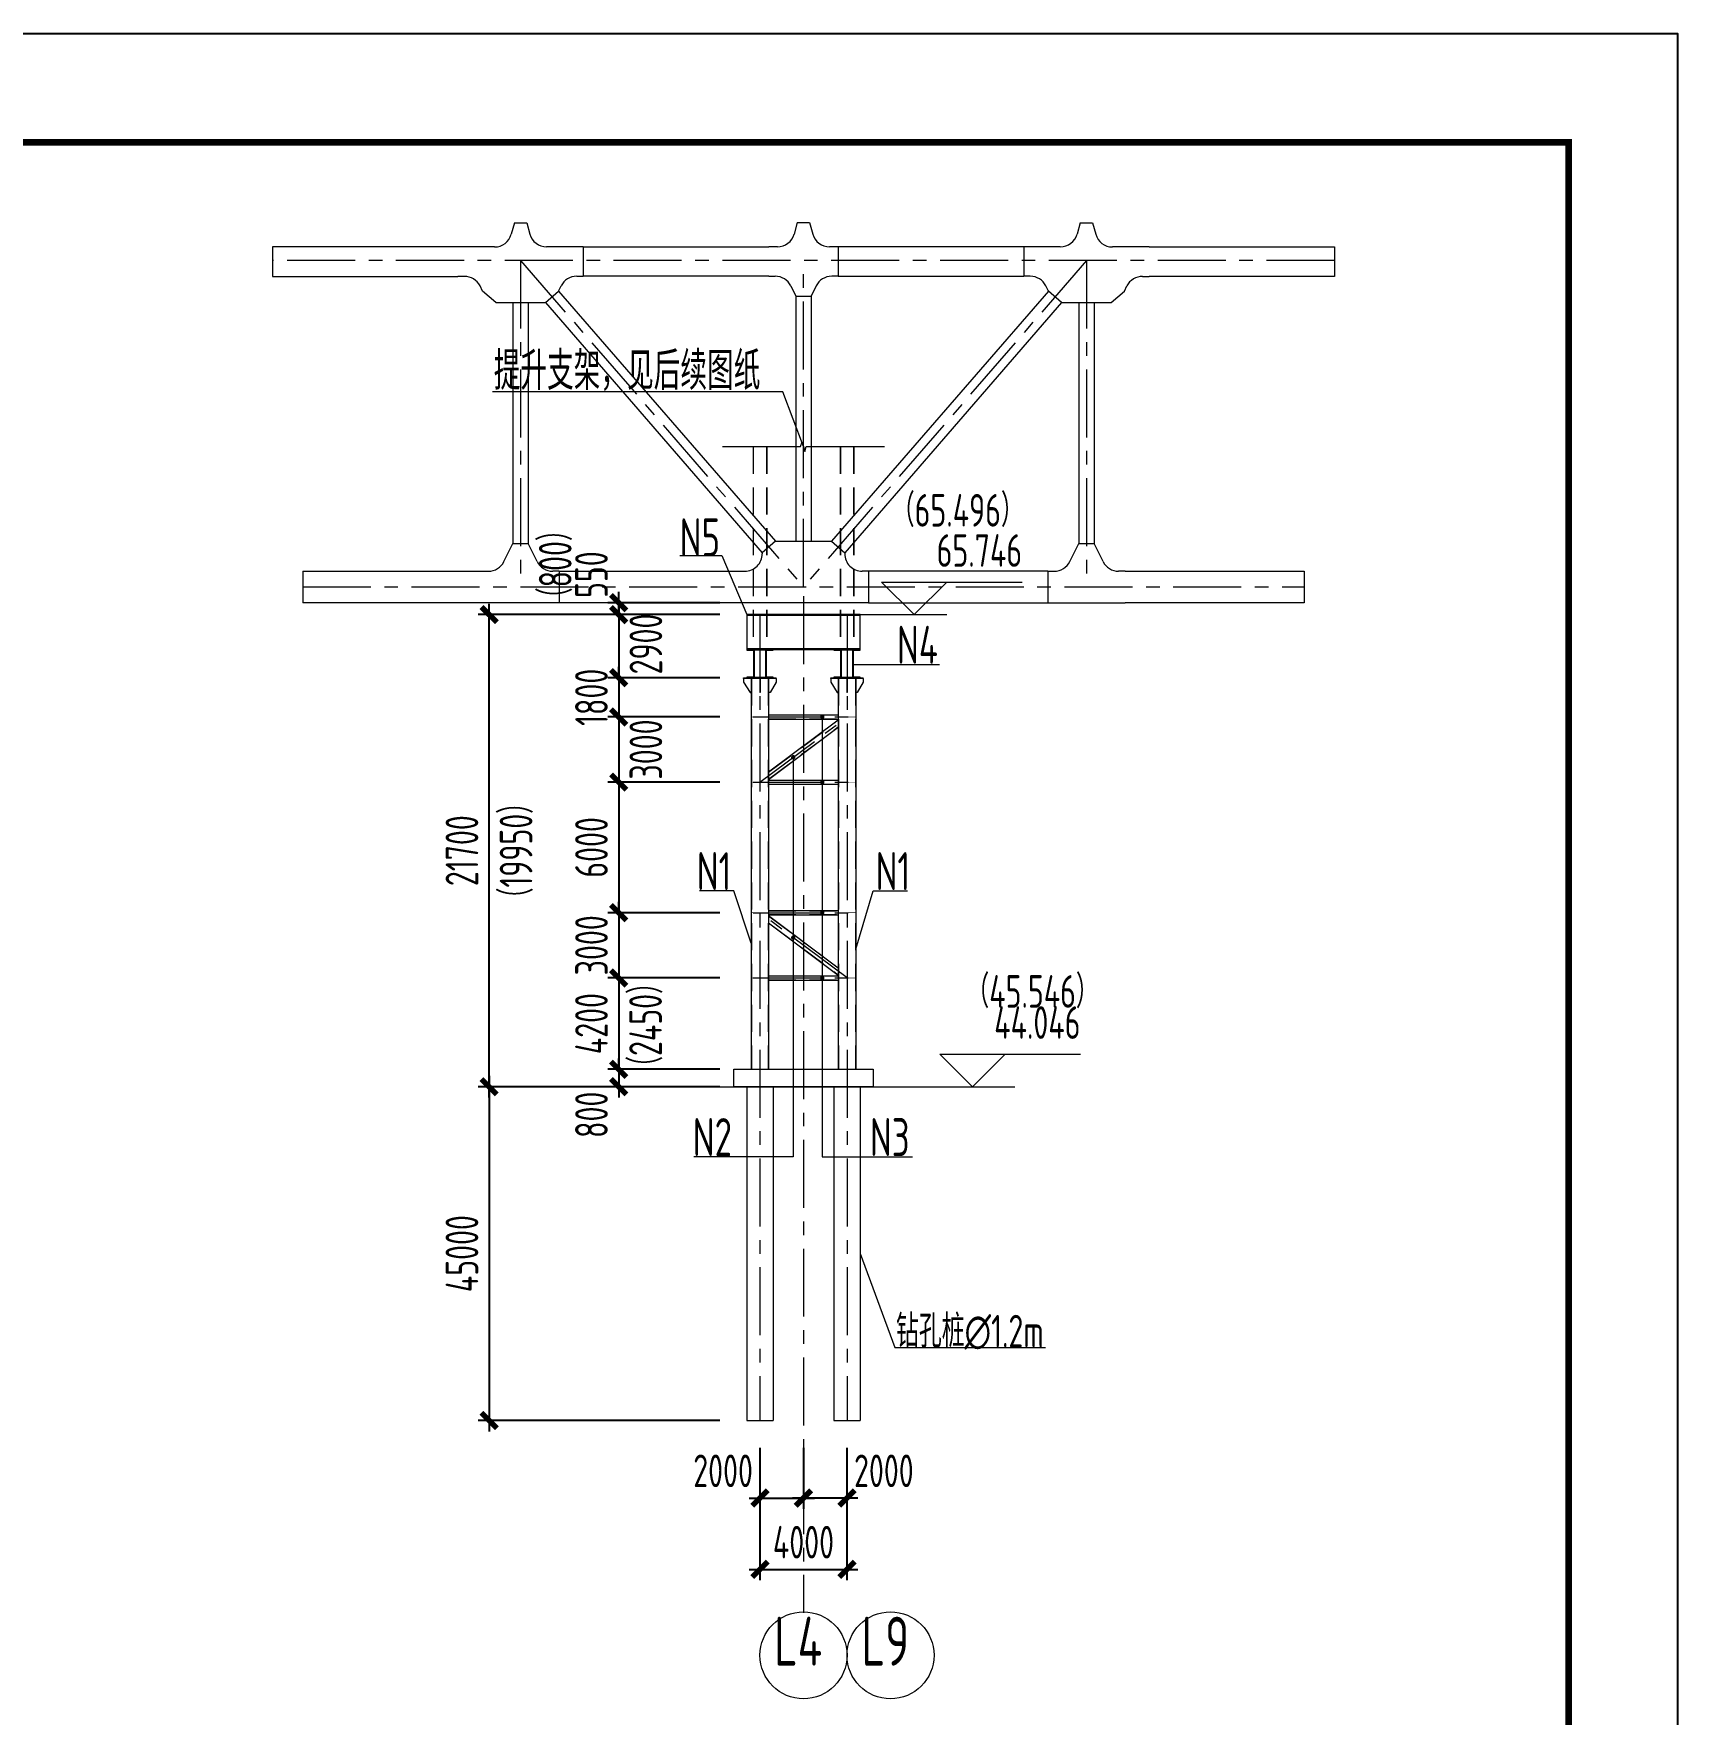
# Model space of a CAD drawing. Extents: x -2876908 to 633791, y -1383861 to 872234.
# Drawn here: x 57937 to 133466, y -776198 to -698933 of the extents above; entities that cross this region are included whole.
import ezdxf
from ezdxf.enums import TextEntityAlignment as Align

# ---------------------------------------------------------------- set-up
doc = ezdxf.new("R2010")
doc.units = 0
doc.header["$LTSCALE"] = 5
doc.header["$MEASUREMENT"] = 0
for name, pattern in [('CENTER', [2, 1.25, -0.25, 0.25, -0.25]), ('DASH', [0.35, 0.25, -0.1]), ('DASHED', [0.75, 0.5, -0.25])]:
    doc.linetypes.add(name, pattern=pattern)
doc.layers.get('0').update_dxf_attribs({"linetype": 'CONTINUOUS', "lineweight": 25})
doc.layers.get('DEFPOINTS').update_dxf_attribs({"color": 35, "linetype": 'CONTINUOUS', "lineweight": 13})
for name, color, linetype, lineweight in [('1粗实线', 1, 'CONTINUOUS', 30), ('3中心线', 6, 'CENTER', 18), ('4虚线', 2, 'DASHED', 18), ('5标注', 3, 'CONTINUOUS', 15), ('7边界线', 8, 'CONTINUOUS', 15), ('8轮廓线', 4, 'CONTINUOUS', 15), ('DIM', 3, 'CONTINUOUS', 0), ('HFZT', 5, 'CONTINUOUS', 15), ('REIND', 1, 'CONTINUOUS', 0), ('THIN', 7, 'CONTINUOUS', 0)]:
    doc.layers.add(name, color=color, linetype=linetype, lineweight=lineweight)
doc.styles.add('TSSD_Dimension', font='tssdeng.shx', dxfattribs={"width": 0.7, "bigfont": 'hztxt.shx'})
doc.styles.add('TSSD_NORM', font='tssdeng.shx', dxfattribs={"width": 0.7, "bigfont": 'hztxt.shx'})
doc.dimstyles.new('SJSYB-(50)$7', dxfattribs={"dimscale": 50, "dimtxt": 3.5, "dimasz": 1.5, "dimexe": 1, "dimexo": 1, "dimgap": 0.65, "dimtad": 1, "dimdec": 0, "dimzin": 0, "dimdsep": 46, "dimtxsty": 'TSSD_NORM', "dimblk": 'OBLIQUE', "dimcen": 0, "dimclrd": 256, "dimclre": 256, "dimclrt": 7, "dimadec": 0, "dimazin": 0, "dimtfac": 1, "dimtdec": 0, "dimtmove": 1, "dimatfit": 3, "dimldrblk": 'NONE', "dimfxl": 4, "dimfxlon": 1, "dimtolj": 1, "dimtzin": 0, "dimlwd": -1, "dimlwe": -1, "dimarcsym": 0})
doc.dimstyles.new('TSSD_100_100', dxfattribs={"dimtxt": 300, "dimasz": 100, "dimexe": 100, "dimexo": 250, "dimgap": 100, "dimtad": 1, "dimdec": 0, "dimzin": 0, "dimdsep": 46, "dimtxsty": 'TSSD_Dimension', "dimblk": 'ARCHTICK', "dimblk1": 'ARCHTICK', "dimblk2": 'ARCHTICK', "dimcen": 0, "dimdle": 100, "dimclrt": 7, "dimadec": 0, "dimazin": 0, "dimtfac": 1, "dimtdec": 0, "dimtix": 1, "dimtmove": 2, "dimatfit": 3, "dimfxl": 1, "dimtolj": 1, "dimtzin": 0, "dimarcsym": 0})

# ---------------------------------------------------------------- blocks, each defined once
blk = doc.blocks.new('施工设计图框')
at = {"color": 7, "linetype": 'Continuous'}
blk.add_lwpolyline([(-395.5, -13.5), (-395.5, 283.5), (24.5, 283.5), (24.5, -13.5), (-395.5, -13.5)], dxfattribs=at)
at = {"layer": '1粗实线', "color": 7, "linetype": 'Continuous', "const_width": 0.6}
blk.add_lwpolyline([(-370.5, -3.5), (-370.5, 273.5), (14.5, 273.5), (14.5, -3.5), (-370.5, -3.5)], dxfattribs=at)
at = {"layer": 'HFZT', "color": 2, "style": 'TSSD_NORM', "width": 0.7}
for tag, height, p in [('比例尺', 2.5, (7.25, 17.5)), ('图号', 2.5, (-20.49, 3.5)), ('日期', 2.5, (7.25, 3.5)), ('图名', 4, (-76.24, 0.75))]:
    blk.add_attdef(tag, text='', height=height, dxfattribs=at).set_placement(p, align=Align.MIDDLE)
blk = doc.blocks.new('LD')
at = {"layer": '3中心线', "ltscale": 500}
for p, q in [((-1150479, 4371), (-1199282, 4371)), ((-1187880, 4371), (-1174880, -10629)), ((-1187880, 4371), (-1187880, -10629)), ((-1174880, -10629), (-1174880, 4371)), ((-1161880, 4371), (-1174880, -10629)), ((-1161880, 4371), (-1161880, -10629)), ((-1197887, -10629), (-1151874, -10629))]:
    blk.add_line(p, q, dxfattribs=at)
at = {"layer": '8轮廓线'}
for p, q in [((-1188165, 6114), (-1188307, 5589)), ((-1188165, 6114), (-1187596, 6114)), ((-1187596, 6114), (-1187455, 5593)), ((-1175165, 6118), (-1175307, 5593)), ((-1175165, 6118), (-1174596, 6118)), ((-1174596, 6118), (-1174454, 5593)), ((-1162165, 6114), (-1162306, 5593)), ((-1162165, 6114), (-1161596, 6114)), ((-1161596, 6114), (-1161454, 5589)), ((-1189079, 4999), (-1199282, 4999)), ((-1199282, 4999), (-1199282, 3649)), ((-1185001, 5003), (-1186682, 5003)), ((-1185001, 5003), (-1176479, 5003)), ((-1185001, 5003), (-1185001, 3653)), ((-1176079, 5003), (-1176479, 5003)), ((-1173282, 5003), (-1173681, 5003)), ((-1164760, 5003), (-1173282, 5003)), ((-1173282, 5003), (-1173282, 3653)), ((-1163078, 5003), (-1164760, 5003)), ((-1164760, 5003), (-1164760, 3653)), ((-1159003, 4999), (-1160681, 4999)), ((-1159003, 4999), (-1150479, 4999)), ((-1150479, 4999), (-1150479, 3649)), ((-1199282, 3649), (-1190758, 3649)), ((-1190458, 3649), (-1190758, 3649)), ((-1189624, 2970), (-1189742, 3206)), ((-1186137, 2970), (-1186016, 3210)), ((-1185301, 3653), (-1185001, 3653)), ((-1176479, 3653), (-1185001, 3653)), ((-1176479, 3653), (-1176179, 3653)), ((-1175463, 3210), (-1175230, 2744)), ((-1174297, 3210), (-1174530, 2744)), ((-1173282, 3653), (-1173582, 3653)), ((-1173282, 3653), (-1164760, 3653)), ((-1164460, 3653), (-1164760, 3653)), ((-1163624, 2970), (-1163744, 3210)), ((-1160137, 2970), (-1160018, 3206)), ((-1159303, 3649), (-1159003, 3649)), ((-1150479, 3649), (-1159003, 3649)), ((-1189019, 2446), (-1189624, 2970)), ((-1189019, 2446), (-1186741, 2446)), ((-1188230, 2446), (-1188230, -8636)), ((-1187530, 2446), (-1187530, -8636)), ((-1186741, 2446), (-1186137, 2970)), ((-1186741, 2446), (-1176774, -9055)), ((-1186137, 2970), (-1176169, -8531)), ((-1175230, 2744), (-1175230, -8531)), ((-1175230, 2744), (-1174530, 2744)), ((-1174530, 2744), (-1174530, -8531)), ((-1163624, 2970), (-1173591, -8531)), ((-1163019, 2446), (-1172987, -9055)), ((-1163019, 2446), (-1163624, 2970)), ((-1163019, 2446), (-1160741, 2446)), ((-1162230, 2446), (-1162230, -8636)), ((-1161530, 2446), (-1161530, -8636)), ((-1160741, 2446), (-1160137, 2970)), ((-1188644, -9463), (-1188230, -8636)), ((-1188230, -8636), (-1187530, -8636)), ((-1187117, -9463), (-1187530, -8636)), ((-1176169, -8531), (-1176774, -9055)), ((-1176774, -9055), (-1176774, -9105)), ((-1176169, -8531), (-1173591, -8531)), ((-1173591, -8531), (-1172987, -9055)), ((-1172987, -9055), (-1172987, -9105)), ((-1162644, -9463), (-1162230, -8636)), ((-1162230, -8636), (-1161530, -8636)), ((-1161117, -9463), (-1161530, -8636)), ((-1197887, -9905), (-1197887, -11353)), ((-1197887, -9905), (-1189659, -9905)), ((-1189659, -9905), (-1189359, -9905)), ((-1186101, -9905), (-1186401, -9905)), ((-1186101, -9905), (-1186101, -11353)), ((-1186101, -9905), (-1177874, -9905)), ((-1177874, -9905), (-1177574, -9905)), ((-1171887, -9905), (-1172187, -9905)), ((-1171887, -9905), (-1171887, -11353)), ((-1163659, -9905), (-1171887, -9905)), ((-1163659, -9905), (-1163359, -9905)), ((-1163659, -9905), (-1163659, -11353)), ((-1160101, -9905), (-1160401, -9905)), ((-1160101, -9905), (-1151874, -9905)), ((-1151874, -9905), (-1151874, -11353)), ((-1186101, -11353), (-1197887, -11353)), ((-1171887, -11353), (-1186101, -11353)), ((-1171887, -11353), (-1160101, -11353)), ((-1151874, -11353), (-1160101, -11353))]:
    blk.add_line(p, q, dxfattribs=at)
for centre, start, end in [((-1189079, 5799), 270, 344.82495), ((-1186682, 5803), 195.17505, 270), ((-1176079, 5803), 270, 344.82495), ((-1173681, 5803), 195.17505, 270), ((-1163078, 5803), 270, 344.82495), ((-1160681, 5799), 195.17505, 270), ((-1190458, 2849), 26.56505, 90), ((-1185301, 2853), 90, 153.43495), ((-1176179, 2853), 26.56505, 90), ((-1173582, 2853), 90, 153.43495), ((-1164460, 2853), 26.56505, 90), ((-1159303, 2849), 90, 153.43495), ((-1177574, -9105), 269.99825, 0), ((-1172187, -9105), 180, 270.00175), ((-1189359, -9105), 270, 333.43495), ((-1186401, -9105), 206.56505, 270), ((-1163359, -9105), 270, 333.43495), ((-1160401, -9105), 206.56505, 270)]:
    blk.add_arc(centre, 800, start, end, dxfattribs=at)
blk = doc.blocks.new('_ArchTick')
at = {"color": 0, "linetype": 'ByBlock', "const_width": 0.5}
blk.add_lwpolyline([(-0.71, -0.71), (0.71, 0.71)], dxfattribs=at)
blk = doc.blocks.new('*D1010')
at = {"layer": 'DEFPOINTS', "color": 0, "transparency": 16777216}
for p in [(90711, -730343), (84820, -733343), (90711, -733343)]:
    blk.add_point(p, dxfattribs=at)
at = {"layer": 'DIM', "color": 0, "lineweight": -2, "transparency": 16777216}
for p, q in [((84820, -729843), (84820, -733843)), ((89461, -730343), (84320, -730343)), ((89461, -733343), (84320, -733343))]:
    blk.add_line(p, q, dxfattribs=at)
at = {"layer": 'DIM', "color": 0, "lineweight": -2, "transparency": 16777216, "xscale": 500, "yscale": 500, "zscale": 500}
for p, rotation in [((84820, -730343), 90), ((84820, -733343), 270)]:
    blk.add_blockref('_ArchTick', p, dxfattribs=dict(at, rotation=rotation))
at = {"layer": 'DIM', "color": 7, "transparency": 16777216, "insert": (86070, -731843), "char_height": 1500, "attachment_point": 5, "rotation": 90, "style": 'TSSD_Dimension'}
blk.add_mtext('\\A1;3000', dxfattribs=at)
blk = doc.blocks.new('*D1011')
at = {"layer": 'DEFPOINTS', "color": 0, "transparency": 16777216}
for p in [(84820, -725093), (90711, -725093), (90711, -725643)]:
    blk.add_point(p, dxfattribs=at)
at = {"layer": 'DIM', "color": 0, "lineweight": -2, "transparency": 16777216}
for p, q in [((84820, -725093), (84820, -724593)), ((89461, -725093), (84320, -725093)), ((84820, -725643), (84820, -725093)), ((89461, -725643), (84320, -725643)), ((84820, -725643), (84820, -726143))]:
    blk.add_line(p, q, dxfattribs=at)
at = {"layer": 'DIM', "color": 0, "lineweight": -2, "transparency": 16777216, "xscale": 500, "yscale": 500, "zscale": 500}
for p, rotation in [((84820, -725093), 270), ((84820, -725643), 90)]:
    blk.add_blockref('_ArchTick', p, dxfattribs=dict(at, rotation=rotation))
at = {"layer": 'DIM', "color": 7, "transparency": 16777216, "insert": (83570, -723803), "char_height": 1500, "attachment_point": 5, "rotation": 90, "style": 'TSSD_Dimension'}
blk.add_mtext('\\A1;550', dxfattribs=at)
blk = doc.blocks.new('*D1012')
at = {"layer": 'DEFPOINTS', "color": 0, "transparency": 16777216}
for p in [(78869, -725643), (90711, -725643), (90711, -747343)]:
    blk.add_point(p, dxfattribs=at)
at = {"layer": 'DIM', "color": 0, "lineweight": -2, "transparency": 16777216}
for p, q in [((78869, -747843), (78869, -725143)), ((89461, -725643), (78369, -725643)), ((89461, -747343), (78369, -747343))]:
    blk.add_line(p, q, dxfattribs=at)
at = {"layer": 'DIM', "color": 0, "lineweight": -2, "transparency": 16777216, "xscale": 500, "yscale": 500, "zscale": 500}
for p, rotation in [((78869, -725643), 90), ((78869, -747343), 270)]:
    blk.add_blockref('_ArchTick', p, dxfattribs=dict(at, rotation=rotation))
at = {"layer": 'DIM', "color": 7, "transparency": 16777216, "insert": (77619, -736493), "char_height": 1500, "attachment_point": 5, "rotation": 90, "style": 'TSSD_Dimension'}
blk.add_mtext('\\A1;21700', dxfattribs=at)
blk = doc.blocks.new('*D1013')
at = {"layer": 'DEFPOINTS', "color": 0, "transparency": 16777216}
for p in [(91311, -762690), (93311, -762690), (93311, -766252)]:
    blk.add_point(p, dxfattribs=at)
at = {"layer": 'DIM', "color": 0, "lineweight": -2, "transparency": 16777216}
for p, q in [((91311, -763940), (91311, -766752)), ((93311, -763940), (93311, -766752)), ((90811, -766252), (93811, -766252))]:
    blk.add_line(p, q, dxfattribs=at)
at = {"layer": 'DIM', "color": 0, "lineweight": -2, "transparency": 16777216, "xscale": 500, "yscale": 500, "zscale": 500, "rotation": 180}
blk.add_blockref('_ArchTick', (91311, -766252), dxfattribs=at)
at = {"layer": 'DIM', "color": 0, "lineweight": -2, "transparency": 16777216, "xscale": 500, "yscale": 500, "zscale": 500}
blk.add_blockref('_ArchTick', (93311, -766252), dxfattribs=at)
at = {"layer": 'DIM', "color": 7, "transparency": 16777216, "insert": (89617, -765002), "char_height": 1500, "attachment_point": 5, "style": 'TSSD_Dimension'}
blk.add_mtext('\\A1;2000', dxfattribs=at)
blk = doc.blocks.new('*D1014')
at = {"layer": 'DEFPOINTS', "color": 0, "transparency": 16777216}
for p in [(93311, -762690), (95311, -762690), (93311, -766252)]:
    blk.add_point(p, dxfattribs=at)
at = {"layer": 'DIM', "color": 0, "lineweight": -2, "transparency": 16777216}
for p, q in [((93311, -763940), (93311, -766752)), ((95311, -763940), (95311, -766752)), ((95811, -766252), (92811, -766252))]:
    blk.add_line(p, q, dxfattribs=at)
at = {"layer": 'DIM', "color": 0, "lineweight": -2, "transparency": 16777216, "xscale": 500, "yscale": 500, "zscale": 500, "rotation": 180}
blk.add_blockref('_ArchTick', (93311, -766252), dxfattribs=at)
at = {"layer": 'DIM', "color": 0, "lineweight": -2, "transparency": 16777216, "xscale": 500, "yscale": 500, "zscale": 500}
blk.add_blockref('_ArchTick', (95311, -766252), dxfattribs=at)
at = {"layer": 'DIM', "color": 7, "transparency": 16777216, "insert": (97005, -765002), "char_height": 1500, "attachment_point": 5, "style": 'TSSD_Dimension'}
blk.add_mtext('\\A1;2000', dxfattribs=at)
blk = doc.blocks.new('*D1015')
at = {"layer": 'DEFPOINTS', "color": 0, "transparency": 16777216}
for p in [(91311, -762690), (95311, -762690), (95311, -769532)]:
    blk.add_point(p, dxfattribs=at)
at = {"layer": 'DIM', "color": 0, "lineweight": -2, "transparency": 16777216}
for p, q in [((91311, -763940), (91311, -770032)), ((95311, -763940), (95311, -770032)), ((90811, -769532), (95811, -769532))]:
    blk.add_line(p, q, dxfattribs=at)
at = {"layer": 'DIM', "color": 0, "lineweight": -2, "transparency": 16777216, "xscale": 500, "yscale": 500, "zscale": 500, "rotation": 180}
blk.add_blockref('_ArchTick', (91311, -769532), dxfattribs=at)
at = {"layer": 'DIM', "color": 0, "lineweight": -2, "transparency": 16777216, "xscale": 500, "yscale": 500, "zscale": 500}
blk.add_blockref('_ArchTick', (95311, -769532), dxfattribs=at)
at = {"layer": 'DIM', "color": 7, "transparency": 16777216, "insert": (93311, -768282), "char_height": 1500, "attachment_point": 5, "style": 'TSSD_Dimension'}
blk.add_mtext('\\A1;4000', dxfattribs=at)
blk = doc.blocks.new('_None')
blk = doc.blocks.new('_Oblique')
at = {"color": 0, "linetype": 'ByBlock', "lineweight": -2}
blk.add_line((-0.5, -0.5), (0.5, 0.5), dxfattribs=at)
blk = doc.blocks.new('*D1003')
at = {"layer": 'DEFPOINTS', "color": 0, "transparency": 16777216}
for p in [(90711, -725643), (84820, -728543), (90711, -728543)]:
    blk.add_point(p, dxfattribs=at)
at = {"layer": 'DIM', "color": 0, "lineweight": -2, "transparency": 16777216}
for p, q in [((84820, -725143), (84820, -729043)), ((89461, -725643), (84320, -725643)), ((89461, -728543), (84320, -728543))]:
    blk.add_line(p, q, dxfattribs=at)
at = {"layer": 'DIM', "color": 0, "lineweight": -2, "transparency": 16777216, "xscale": 500, "yscale": 500, "zscale": 500}
for p, rotation in [((84820, -725643), 90), ((84820, -728543), 270)]:
    blk.add_blockref('_ArchTick', p, dxfattribs=dict(at, rotation=rotation))
at = {"layer": 'DIM', "color": 7, "transparency": 16777216, "insert": (86070, -726993), "char_height": 1500, "attachment_point": 5, "rotation": 90, "style": 'TSSD_Dimension'}
blk.add_mtext('\\A1;2900', dxfattribs=at)
blk = doc.blocks.new('*D1004')
at = {"layer": 'DEFPOINTS', "color": 0, "transparency": 16777216}
for p in [(90711, -728543), (84820, -730343), (90711, -730343)]:
    blk.add_point(p, dxfattribs=at)
at = {"layer": 'DIM', "color": 0, "lineweight": -2, "transparency": 16777216}
for p, q in [((89461, -728543), (84320, -728543)), ((84820, -728543), (84820, -728043)), ((84820, -728543), (84820, -730343)), ((89461, -730343), (84320, -730343)), ((84820, -730343), (84820, -730843))]:
    blk.add_line(p, q, dxfattribs=at)
at = {"layer": 'DIM', "color": 0, "lineweight": -2, "transparency": 16777216, "xscale": 500, "yscale": 500, "zscale": 500}
for p, rotation in [((84820, -728543), 270), ((84820, -730343), 90)]:
    blk.add_blockref('_ArchTick', p, dxfattribs=dict(at, rotation=rotation))
at = {"layer": 'DIM', "color": 7, "transparency": 16777216, "insert": (83570, -729443), "char_height": 1500, "attachment_point": 5, "rotation": 90, "style": 'TSSD_Dimension'}
blk.add_mtext('\\A1;1800', dxfattribs=at)
blk = doc.blocks.new('*D1005')
at = {"layer": 'DEFPOINTS', "color": 0, "transparency": 16777216}
for p in [(90711, -733343), (84820, -739343), (90711, -739343)]:
    blk.add_point(p, dxfattribs=at)
at = {"layer": 'DIM', "color": 0, "lineweight": -2, "transparency": 16777216}
for p, q in [((84820, -732843), (84820, -739843)), ((89461, -733343), (84320, -733343)), ((89461, -739343), (84320, -739343))]:
    blk.add_line(p, q, dxfattribs=at)
at = {"layer": 'DIM', "color": 0, "lineweight": -2, "transparency": 16777216, "xscale": 500, "yscale": 500, "zscale": 500}
for p, rotation in [((84820, -733343), 90), ((84820, -739343), 270)]:
    blk.add_blockref('_ArchTick', p, dxfattribs=dict(at, rotation=rotation))
at = {"layer": 'DIM', "color": 7, "transparency": 16777216, "insert": (83570, -736343), "char_height": 1500, "attachment_point": 5, "rotation": 90, "style": 'TSSD_Dimension'}
blk.add_mtext('\\A1;6000', dxfattribs=at)
blk = doc.blocks.new('*D1006')
at = {"layer": 'DEFPOINTS', "color": 0, "transparency": 16777216}
for p in [(90711, -739343), (84820, -742343), (90711, -742343)]:
    blk.add_point(p, dxfattribs=at)
at = {"layer": 'DIM', "color": 0, "lineweight": -2, "transparency": 16777216}
for p, q in [((89461, -739343), (84320, -739343)), ((84820, -739343), (84820, -738843)), ((84820, -739343), (84820, -742343)), ((89461, -742343), (84320, -742343)), ((84820, -742343), (84820, -742843))]:
    blk.add_line(p, q, dxfattribs=at)
at = {"layer": 'DIM', "color": 0, "lineweight": -2, "transparency": 16777216, "xscale": 500, "yscale": 500, "zscale": 500}
for p, rotation in [((84820, -739343), 270), ((84820, -742343), 90)]:
    blk.add_blockref('_ArchTick', p, dxfattribs=dict(at, rotation=rotation))
at = {"layer": 'DIM', "color": 7, "transparency": 16777216, "insert": (83570, -740843), "char_height": 1500, "attachment_point": 5, "rotation": 90, "style": 'TSSD_Dimension'}
blk.add_mtext('\\A1;3000', dxfattribs=at)
blk = doc.blocks.new('*D1007')
at = {"layer": 'DEFPOINTS', "color": 0, "transparency": 16777216}
for p in [(90711, -742343), (84820, -746543), (90711, -746543)]:
    blk.add_point(p, dxfattribs=at)
at = {"layer": 'DIM', "color": 0, "lineweight": -2, "transparency": 16777216}
for p, q in [((89461, -742343), (84320, -742343)), ((84820, -741843), (84820, -747043)), ((89461, -746543), (84320, -746543))]:
    blk.add_line(p, q, dxfattribs=at)
at = {"layer": 'DIM', "color": 0, "lineweight": -2, "transparency": 16777216, "xscale": 500, "yscale": 500, "zscale": 500}
for p, rotation in [((84820, -742343), 90), ((84820, -746543), 270)]:
    blk.add_blockref('_ArchTick', p, dxfattribs=dict(at, rotation=rotation))
at = {"layer": 'DIM', "color": 7, "transparency": 16777216, "insert": (83570, -744443), "char_height": 1500, "attachment_point": 5, "rotation": 90, "style": 'TSSD_Dimension'}
blk.add_mtext('\\A1;4200', dxfattribs=at)
blk = doc.blocks.new('*D1008')
at = {"layer": 'DEFPOINTS', "color": 0, "transparency": 16777216}
for p in [(90711, -746543), (84820, -747343), (90711, -747343)]:
    blk.add_point(p, dxfattribs=at)
at = {"layer": 'DIM', "color": 0, "lineweight": -2, "transparency": 16777216}
for p, q in [((84820, -746543), (84820, -746043)), ((89461, -746543), (84320, -746543)), ((84820, -746543), (84820, -747343)), ((89461, -747343), (84320, -747343)), ((84820, -747343), (84820, -747843))]:
    blk.add_line(p, q, dxfattribs=at)
at = {"layer": 'DIM', "color": 0, "lineweight": -2, "transparency": 16777216, "xscale": 500, "yscale": 500, "zscale": 500}
for p, rotation in [((84820, -746543), 270), ((84820, -747343), 90)]:
    blk.add_blockref('_ArchTick', p, dxfattribs=dict(at, rotation=rotation))
at = {"layer": 'DIM', "color": 7, "transparency": 16777216, "insert": (83570, -748634), "char_height": 1500, "attachment_point": 5, "rotation": 90, "style": 'TSSD_Dimension'}
blk.add_mtext('\\A1;800', dxfattribs=at)
blk = doc.blocks.new('*D1009')
at = {"layer": 'DEFPOINTS', "color": 0, "transparency": 16777216}
for p in [(90711, -747343), (78869, -762690), (90711, -762690)]:
    blk.add_point(p, dxfattribs=at)
at = {"layer": 'DIM', "color": 0, "lineweight": -2, "transparency": 16777216}
for p, q in [((78869, -746843), (78869, -763190)), ((89461, -747343), (78369, -747343)), ((89461, -762690), (78369, -762690))]:
    blk.add_line(p, q, dxfattribs=at)
at = {"layer": 'DIM', "color": 0, "lineweight": -2, "transparency": 16777216, "xscale": 500, "yscale": 500, "zscale": 500}
for p, rotation in [((78869, -747343), 90), ((78869, -762690), 270)]:
    blk.add_blockref('_ArchTick', p, dxfattribs=dict(at, rotation=rotation))
at = {"layer": 'DIM', "color": 7, "transparency": 16777216, "insert": (77619, -755017), "char_height": 1500, "attachment_point": 5, "rotation": 90, "style": 'TSSD_Dimension'}
blk.add_mtext('\\A1;45000', dxfattribs=at)

msp = doc.modelspace()

# ---------------------------------------------------------------- linework, layer by layer
at = {"layer": '3中心线', "ltscale": 500}
for p, q in [((93311.22, -724789.414), (93311.22, -771531.269)), ((91311.22, -725643.414), (91311.22, -762689.808)), ((95311.22, -725643.414), (95311.22, -762689.808)), ((90996.22, -730343.414), (95711.22, -730343.414)), ((91311.22, -733343.414), (95311.22, -730343.414)), ((90996.22, -733343.414), (95626.22, -733343.414)), ((90996.22, -739343.414), (95626.22, -739343.414)), ((95311.22, -742343.414), (91311.22, -739343.414)), ((90996.22, -742343.414), (95626.22, -742343.414))]:
    msp.add_line(p, q, dxfattribs=at)
at = {"layer": '4虚线', "ltscale": 500}
for p, q in [((90996.22, -717915.267), (90996.22, -727243.414)), ((91006.22, -717915.267), (91006.22, -727243.414)), ((91616.22, -717915.267), (91616.22, -727243.414)), ((91626.22, -717915.267), (91626.22, -727243.414)), ((94996.22, -717915.267), (94996.22, -727243.414)), ((95006.22, -717915.267), (95006.22, -727243.414)), ((95616.22, -717915.267), (95616.22, -727243.414)), ((95626.22, -717915.267), (95626.22, -727243.414)), ((90927.22, -728573.414), (90927.22, -746543.414)), ((91695.22, -728573.414), (91695.22, -746543.414)), ((94927.22, -728573.414), (94927.22, -746543.414)), ((95695.22, -728573.414), (95695.22, -746543.414)), ((91711.22, -730252.414), (94911.22, -730252.414)), ((91711.22, -730434.414), (94911.22, -730434.414)), ((91711.22, -732882.789), (94911.22, -730482.789)), ((91711.22, -733204.039), (94911.22, -730804.039)), ((91711.22, -733252.414), (94911.22, -733252.414)), ((91711.22, -733434.414), (94911.22, -733434.414)), ((91711.22, -739252.414), (94911.22, -739252.414)), ((91711.22, -739434.414), (94911.22, -739434.414)), ((91711.22, -739482.789), (94911.22, -741882.789)), ((91711.22, -739804.039), (94911.22, -742204.039)), ((91711.22, -742252.414), (94911.22, -742252.414)), ((91711.22, -742434.414), (94911.22, -742434.414))]:
    msp.add_line(p, q, dxfattribs=at)
at = {"layer": '5标注'}
for p, q in [((92355.901, -715398.22), (79026.65, -715398.22)), ((93311.22, -717915.267), (92355.901, -715398.22)), ((87623.098, -722916.028), (89567.14, -722916.028)), ((89567.14, -722916.028), (90711.22, -725643.414)), ((95611.22, -727938.545), (99563.651, -727938.545)), ((97507.824, -759329.615), (104437.372, -759329.615))]:
    msp.add_line(p, q, dxfattribs=at)
at = {"layer": '5标注', "linetype": 'DASH', "ltscale": 100, "const_width": 30, "flags": 128}
for points in [[(90911.22, -730343.414), (91711.22, -730343.414)], [(94911.22, -730343.414), (95711.22, -730343.414)], [(90911.22, -733343.414), (91711.22, -733343.414)], [(94911.22, -733343.414), (95711.22, -733343.414)], [(90911.22, -739343.414), (91711.22, -739343.414)], [(94911.22, -739343.414), (95711.22, -739343.414)], [(90911.22, -742343.414), (91711.22, -742343.414)], [(94911.22, -742343.414), (95711.22, -742343.414)]]:
    msp.add_lwpolyline(points, dxfattribs=at)
at = {"layer": '5标注'}
for points in [[(94175.971, -730343.414), (94175.971, -750570.339), (98318.733, -750570.339)], [(92840.015, -732196.818), (92840.015, -750570.339), (88273.914, -750570.339)], [(95911.22, -755016.611), (97507.824, -759329.615)]]:
    msp.add_lwpolyline(points, dxfattribs=at)
for centre in [(93311.22, -773481.269), (97311.22, -773481.269)]:
    msp.add_circle(centre, 2000, dxfattribs=at)
at = {"layer": '7边界线'}
msp.add_line((81957.426, -747343.414), (103023.22, -747343.414), dxfattribs=at)
at = {"layer": '8轮廓线'}
for p, q in [((95911.22, -725643.414), (90711.22, -725643.414)), ((90711.22, -725643.414), (90711.22, -727243.414)), ((90711.22, -725673.414), (95911.22, -725673.414)), ((95911.22, -727243.414), (95911.22, -725643.414)), ((95911.22, -727213.414), (90711.22, -727213.414)), ((90711.22, -727243.414), (95911.22, -727243.414)), ((90561.22, -728573.414), (90561.22, -728543.414)), ((90561.22, -728543.414), (92061.22, -728543.414)), ((92061.22, -728573.414), (90561.22, -728573.414)), ((90561.22, -728573.414), (90561.22, -728743.414)), ((90911.22, -728543.414), (91711.22, -728543.414)), ((90911.22, -728573.414), (90911.22, -746543.414)), ((91301.22, -728573.414), (91301.22, -729223.414)), ((91321.22, -728573.414), (91321.22, -729223.414)), ((91711.22, -728573.414), (91711.22, -746543.414)), ((92061.22, -728573.414), (92061.22, -728543.414)), ((92061.22, -728573.414), (92061.22, -728743.414)), ((94561.22, -728573.414), (94561.22, -728543.414)), ((94561.22, -728543.414), (96061.22, -728543.414)), ((96061.22, -728573.414), (94561.22, -728573.414)), ((94561.22, -728573.414), (94561.22, -728743.414)), ((94911.22, -728543.414), (95711.22, -728543.414)), ((94911.22, -728573.414), (94911.22, -746543.414)), ((95301.22, -728573.414), (95301.22, -729223.414)), ((95321.22, -728573.414), (95321.22, -729223.414)), ((95711.22, -728573.414), (95711.22, -746543.414)), ((96061.22, -728573.414), (96061.22, -728543.414)), ((96061.22, -728573.414), (96061.22, -728743.414)), ((90561.22, -728743.414), (90861.22, -729223.414)), ((90861.22, -729223.414), (90911.22, -729223.414)), ((91321.22, -729223.414), (91301.22, -729223.414)), ((91776.924, -729223.414), (91711.22, -729223.414)), ((92061.22, -728743.414), (91776.924, -729223.414)), ((94561.22, -728743.414), (94861.22, -729223.414)), ((94861.22, -729223.414), (94911.22, -729223.414)), ((95321.22, -729223.414), (95301.22, -729223.414)), ((95776.924, -729223.414), (95711.22, -729223.414)), ((96061.22, -728743.414), (95776.924, -729223.414)), ((91711.22, -730246.414), (94911.22, -730246.414)), ((91711.22, -730440.414), (94911.22, -730440.414)), ((91711.22, -732872.789), (94911.22, -730472.789)), ((91711.22, -733214.039), (94911.22, -730814.039)), ((91711.22, -733246.414), (94911.22, -733246.414)), ((91711.22, -733440.414), (94911.22, -733440.414)), ((91711.22, -739246.414), (94911.22, -739246.414)), ((91711.22, -739440.414), (94911.22, -739440.414)), ((91711.22, -739472.789), (94911.22, -741872.789)), ((91711.22, -739814.039), (94911.22, -742214.039)), ((91711.22, -742246.414), (94911.22, -742246.414)), ((91711.22, -742440.414), (94911.22, -742440.414)), ((90711.22, -747343.414), (90711.22, -762689.808)), ((91911.22, -747343.414), (91911.22, -762689.808)), ((94711.22, -747343.414), (94711.22, -762689.808)), ((95911.22, -747343.414), (95911.22, -762689.808)), ((90711.22, -762689.808), (91911.22, -762689.808)), ((94711.22, -762689.808), (95911.22, -762689.808))]:
    msp.add_line(p, q, dxfattribs=at)
for points in [[(90711.22, -728543.414), (91911.22, -728543.414), (91911.22, -728513.414), (91611.22, -728513.414), (91611.22, -727273.414), (91911.22, -727273.414), (91911.22, -727243.414), (90711.22, -727243.414), (90711.22, -727273.414), (91011.22, -727273.414), (91011.22, -728513.414), (90711.22, -728513.414)], [(91041.22, -728513.414), (91581.22, -728513.414), (91581.22, -727273.414), (91041.22, -727273.414)], [(94711.22, -728543.414), (95911.22, -728543.414), (95911.22, -728513.414), (95611.22, -728513.414), (95611.22, -727273.414), (95911.22, -727273.414), (95911.22, -727243.414), (94711.22, -727243.414), (94711.22, -727273.414), (95011.22, -727273.414), (95011.22, -728513.414), (94711.22, -728513.414)], [(95041.22, -728513.414), (95581.22, -728513.414), (95581.22, -727273.414), (95041.22, -727273.414)], [(90111.22, -747343.414), (90111.22, -746543.414), (96511.22, -746543.414), (96511.22, -747343.414)]]:
    msp.add_lwpolyline(points, close=True, dxfattribs=at)
at = {"layer": 'REIND', "const_width": 100}
for points in [[(94125.971, -730343.414, 1), (94225.971, -730343.414, 1)], [(92790.015, -732196.818, 1), (92890.015, -732196.818, 1)], [(94125.971, -733343.414, 1), (94225.971, -733343.414, 1)], [(94125.971, -739343.414, 1), (94225.971, -739343.414, 1)], [(92790.015, -740490.011, 1), (92890.015, -740490.011, 1)], [(94125.971, -742343.414, 1), (94225.971, -742343.414, 1)]]:
    msp.add_lwpolyline(points, format="xyb", close=True, dxfattribs=at)
at = {"layer": 'THIN'}
for p, q in [((98392.619, -725643.414), (96892.619, -724143.414)), ((96892.619, -724143.414), (99892.619, -724143.414)), ((98392.619, -725643.414), (99892.619, -724143.414)), ((99892.619, -724143.414), (103358.965, -724143.414)), ((90977.951, -725643.414), (99892.619, -725643.414)), ((101073.686, -747343.414), (99573.686, -745843.414)), ((99573.686, -745843.414), (102573.686, -745843.414)), ((101073.686, -747343.414), (102573.686, -745843.414)), ((102573.686, -745843.414), (106040.032, -745843.414)), ((98592.287, -747343.414), (102573.686, -747343.414))]:
    msp.add_line(p, q, dxfattribs=at)
at = {"layer": 'THIN', "flags": 128}
msp.add_lwpolyline([(89584.587, -717915.267), (93181.22, -717915.267), (93251.22, -717695.267), (93371.22, -718135.267), (93441.22, -717915.267), (97037.852, -717915.267)], dxfattribs=at)

# ---------------------------------------------------------------- block references
at = {"xscale": 500, "yscale": 500, "zscale": 500}
msp.add_blockref('施工设计图框', (121218.121, -840682.579), dxfattribs=at)
at = {"layer": '5标注'}
msp.add_blockref('LD', (1268191.525, -713740.01), dxfattribs=at)

# ---------------------------------------------------------------- texts
at = {"layer": '5标注', "color": 7, "char_height": 1750, "style": 'TSSD_NORM'}
for s, insert, attachment_point in [('提升支架，见后续图纸', (91330.294, -715365.72), 9), ('N5', (87623.098, -722966.028), 7), ('N4', (97607.145, -727906.045), 7), ('N1', (89996.625, -738310.435), 9), ('N1', (96625.815, -738310.435), 7), ('N2', (90026.049, -750537.839), 9), ('N3', (96362.227, -750537.839), 7)]:
    msp.add_mtext(s, dxfattribs=dict(at, insert=insert, attachment_point=attachment_point))
at = {"layer": 'DIM', "color": 7, "style": 'TSSD_Dimension', "width": 0.7}
for s, height, p in [('（65.496）', 1500, (103434.455, -722044.908)), ('65.746', 1500, (103358.965, -723893.414)), ('（45.546）', 1500, (106880.097, -744161.309)), ('44.046', 1500, (106040.032, -745593.414)), ('L4', 2250, (94169.695, -774633.029)), ('L9', 2250, (98169.695, -774633.029))]:
    msp.add_text(s, height=height, dxfattribs=at).set_placement(p, align=Align.BOTTOM_RIGHT)
msp.add_text('钻孔桩∅1.2m', height=1500, dxfattribs=at).set_placement((97563.6, -759329.615))
at = {"layer": 'DIM', "color": 7, "char_height": 1500, "attachment_point": 5, "rotation": 90, "style": 'TSSD_Dimension'}
for s, insert in [('\\A1;（800）', (81919.931, -723325.889)), ('\\A1;（19950）', (80118.54, -736493.414)), ('\\A1;（2450）', (86070.362, -744504.17))]:
    msp.add_mtext(s, dxfattribs=dict(at, insert=insert))

# ---------------------------------------------------------------- dimensions: what is measured, and where the dimension line sits
at = {"layer": 'DIM'}
for base, p1, p2, angle, picture, middle in [((84820.362, -725093.414), (90711.22, -725643.414), (90711.22, -725093.414), 90, '*D1011', (83570.362, -723803.03)), ((84820.362, -728543.414), (90711.22, -725643.414), (90711.22, -728543.414), 90, '*D1003', (86070.362, -726993.414)), ((84820.362, -733343.414), (90711.22, -730343.414), (90711.22, -733343.414), 90, '*D1010', (86070.362, -731843.414)), ((84820.362, -747343.414), (90711.22, -746543.414), (90711.22, -747343.414), 90, '*D1008', (83570.362, -748633.799)), ((93311.22, -766252.307), (95311.22, -762689.808), (93311.22, -762689.808), 180, '*D1014', (97005.451, -765002.307))]:
    dim = msp.add_linear_dim(base=base, p1=p1, p2=p2, angle=angle, dimstyle='TSSD_100_100', override={"dimtxt": 1500, "dimasz": 500, "dimexe": 500, "dimexo": 1250, "dimgap": 500, "dimdle": 500}, dxfattribs=at)
    dim.commit()
    dim.dimension.update_dxf_attribs({"geometry": picture, "text_midpoint": middle, "dimtype": 160})
for base, p1, p2, picture, middle in [((78868.54, -725643.414), (90711.22, -747343.414), (90711.22, -725643.414), '*D1012', (77618.54, -736493.414)), ((84820.362, -730343.414), (90711.22, -728543.414), (90711.22, -730343.414), '*D1004', (83570.362, -729443.414)), ((84820.362, -739343.414), (90711.22, -733343.414), (90711.22, -739343.414), '*D1005', (83570.362, -736343.414)), ((84820.362, -742343.414), (90711.22, -739343.414), (90711.22, -742343.414), '*D1006', (83570.362, -740843.414)), ((84820.362, -746543.414), (90711.22, -742343.414), (90711.22, -746543.414), '*D1007', (83570.362, -744443.414))]:
    dim = msp.add_linear_dim(base=base, p1=p1, p2=p2, angle=90, dimstyle='TSSD_100_100', override={"dimtxt": 1500, "dimasz": 500, "dimexe": 500, "dimexo": 1250, "dimgap": 500, "dimdle": 500}, dxfattribs=at)
    dim.commit()
    dim.dimension.update_dxf_attribs({"geometry": picture, "text_midpoint": middle})
dim = msp.add_linear_dim(base=(78868.54, -762689.808), p1=(90711.22, -747343.414), p2=(90711.22, -762689.808), angle=90, text='45000', dimstyle='TSSD_100_100', override={"dimtxt": 1500, "dimasz": 500, "dimexe": 500, "dimexo": 1250, "dimgap": 500, "dimdle": 500}, dxfattribs=at)
dim.commit()
dim.dimension.update_dxf_attribs({"geometry": '*D1009', "text_midpoint": (77618.54, -755016.611)})
dim = msp.add_linear_dim(base=(93311.22, -766252.307), p1=(91311.22, -762689.808), p2=(93311.22, -762689.808), dimstyle='TSSD_100_100', override={"dimtxt": 1500, "dimasz": 500, "dimexe": 500, "dimexo": 1250, "dimgap": 500, "dimdle": 500}, dxfattribs=at)
dim.commit()
dim.dimension.update_dxf_attribs({"geometry": '*D1013', "text_midpoint": (89616.989, -765002.307), "dimtype": 160})
dim = msp.add_linear_dim(base=(95311.22, -769532.08), p1=(91311.22, -762689.808), p2=(95311.22, -762689.808), dimstyle='TSSD_100_100', override={"dimtxt": 1500, "dimasz": 500, "dimexe": 500, "dimexo": 1250, "dimgap": 500, "dimdle": 500}, dxfattribs=at)
dim.commit()
dim.dimension.update_dxf_attribs({"geometry": '*D1015', "text_midpoint": (93311.22, -768282.08)})

# ---------------------------------------------------------------- leaders
at = {"layer": '5标注', "annotation_type": 0, "has_hookline": 1, "text_width": 1460.577}
for points, hookline_direction in [([(90911.22, -740749.545), (90104.125, -738342.935), (90029.125, -738342.935)], 1), ([(95711.22, -741018.545), (96518.315, -738342.935), (96593.315, -738342.935)], 0)]:
    msp.add_leader(points, dimstyle='SJSYB-(50)$7', override={"dimgap": 0.65, "dimtad": 1}, dxfattribs=dict(at, hookline_direction=hookline_direction))

doc.saveas('drawing.dxf')
